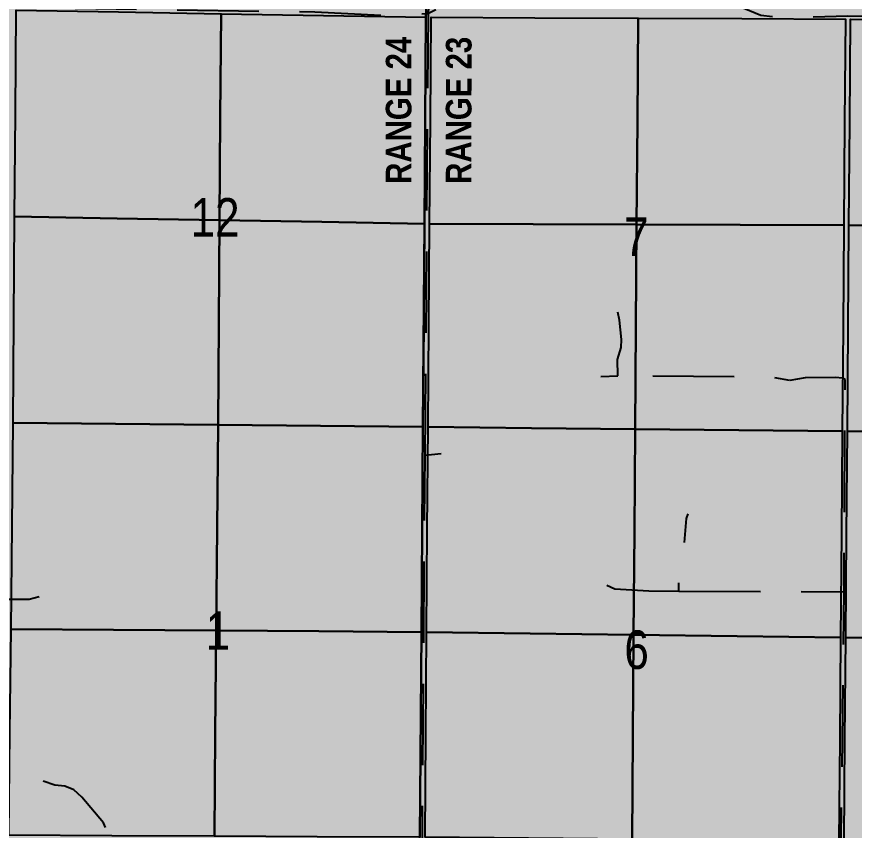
# Model space of a CAD drawing. Extents: x 337584 to 348172, y 5811293 to 5815472.
# Drawn here: x 344349.4 to 344675.6, y 5812192.6 to 5812509.3 of the extents above; entities that cross this region are included whole.
import ezdxf
from ezdxf.enums import TextEntityAlignment as Align

# ---------------------------------------------------------------- set-up
doc = ezdxf.new("R2010")
doc.units = 0
doc.header["$LTSCALE"] = 5
doc.linetypes.add('DASHED2', pattern=[9.524999999999999, 6.35, -3.175])
for name, color, linetype in [('D-TXT', 6, 'Continuous'), ('Quarters', 8, 'Continuous'), ('RoadSeg', 57, 'DASHED2'), ('S-7', 6, 'Continuous'), ('Townships', 57, 'Continuous')]:
    doc.layers.add(name, color=color, linetype=linetype)
doc.layers.add('ROUTE-MAP-BACKGROUND-H', color=7, linetype='Continuous', true_color=0xf0ebff)
doc.styles.add('120', font='ARIALN.TTF', dxfattribs={"height": 13})
doc.styles.add('BOLD', font='ARIALNB.TTF')

msp = doc.modelspace()

# ---------------------------------------------------------------- hatches: boundary and pattern name
at = {"layer": 'ROUTE-MAP-BACKGROUND-H'}
h = msp.add_hatch(color=256, dxfattribs=at)
h.dxf.hatch_style = 1
h.paths.add_polyline_path([(343008.4738996201, 5813051.915711164), (345715.9452404576, 5813051.915711164), (345715.9452404576, 5811576.62496681), (343008.4738996201, 5811576.62496681)])

# ---------------------------------------------------------------- linework, layer by layer
at = {"layer": 'Quarters'}
for points in [[(344428.6977380622, 5812470.293132692), (344428.4097430981, 5812430.105773637), (344388.5019522132, 5812430.811786665), (344348.5942579698, 5812431.517897584), (344348.8868176164, 5812471.677616631), (344349.1793880161, 5812511.837436877), (344389.0826175975, 5812511.158963037), (344428.9859408294, 5812510.480486957)], [(344508.5180662706, 5812468.919472612), (344508.2149912958, 5812428.719877609), (344468.3123203787, 5812429.412826698), (344428.4097430981, 5812430.105773637), (344428.6977380622, 5812470.293132692), (344428.9859408294, 5812510.480486957), (344468.9034982194, 5812509.799779027), (344508.8211522133, 5812509.119168813)], [(344591.1912679671, 5812468.592287646), (344590.8826828147, 5812428.438807272), (344550.5538488638, 5812428.575652122), (344510.2249062989, 5812428.712497899), (344510.5256729211, 5812468.91185732), (344510.8265535075, 5812509.111414881), (344551.1633114598, 5812508.928589942), (344591.4999638065, 5812508.74586615)], [(344671.8794716721, 5812468.270422846), (344671.5688023367, 5812428.167149828), (344631.2257454238, 5812428.302929622), (344590.8826828147, 5812428.438807272), (344591.1912679671, 5812468.592287646), (344591.4999638065, 5812508.74586615), (344631.8451104597, 5812508.559781035), (344672.190248395, 5812508.373694068)], [(344754.3678327533, 5812467.859471951), (344754.0582176679, 5812427.761390709), (344713.8188301856, 5812427.959569659), (344673.5794345344, 5812428.1577468), (344673.8898978088, 5812468.260820585), (344674.2003715346, 5812508.363995543), (344714.4389189733, 5812508.160825859), (344754.6775582293, 5812507.957651347)], [(344428.1151549832, 5812390.261912175), (344427.8205759501, 5812350.418151934), (344387.9067854123, 5812350.830365479), (344347.9930914425, 5812351.242675336), (344348.2936693812, 5812391.380235879), (344348.5942579698, 5812431.517897584), (344388.5019522132, 5812430.811786665), (344428.4097430981, 5812430.105773637)], [(344507.9276060436, 5812389.163273087), (344507.6404252527, 5812349.606663836), (344467.7304523088, 5812350.012359747), (344427.8205759501, 5812350.418151934), (344428.1151549832, 5812390.261912175), (344428.4097430981, 5812430.105773637), (344468.3123203787, 5812429.412826698), (344508.2149912958, 5812428.719877609)], [(344590.2991667698, 5812348.766287547), (344549.9748063869, 5812349.176136235), (344509.6505373374, 5812349.585981262), (344509.9377180208, 5812389.149188944), (344510.2249062989, 5812428.712497899), (344550.5538488638, 5812428.575652122), (344590.8826828147, 5812428.438807272), (344590.5909202701, 5812388.602496776)], [(344671.2632506975, 5812388.070727024), (344670.957812484, 5812347.97450237), (344630.6285439392, 5812348.370393799), (344590.2991667698, 5812348.766287547), (344590.5909202701, 5812388.602496776), (344590.8826828147, 5812428.438807272), (344631.2257454238, 5812428.302929622), (344671.5688023367, 5812428.167149828)], [(344753.7572492327, 5812387.664449682), (344753.4563942286, 5812347.567706844), (344713.2070528636, 5812347.767472629), (344672.9577032594, 5812347.967236591), (344673.2685121868, 5812388.062392646), (344673.5794345344, 5812428.1577468), (344713.8188301856, 5812427.959569659), (344754.0582176679, 5812427.761390709)], [(344427.4735071354, 5812310.387275516), (344427.1264484151, 5812270.356500035), (344387.1616386729, 5812270.643472904), (344347.196922173, 5812270.930441474), (344347.5949999124, 5812311.086458112), (344347.9930914425, 5812351.242675336), (344387.9067854123, 5812350.830365479), (344427.8205759501, 5812350.418151934)], [(344507.3436607621, 5812309.674133348), (344507.0470058095, 5812269.741701044), (344467.0867289476, 5812270.049051153), (344427.1264484151, 5812270.356500035), (344427.4735071354, 5812310.387275516), (344427.8205759501, 5812350.418151934), (344467.7304523088, 5812350.012359747), (344507.6404252527, 5812349.606663836)], [(344590.0088382103, 5812308.732525857), (344589.7186197313, 5812268.698862408), (344549.3878475291, 5812269.207445215), (344509.0571666149, 5812269.716024898), (344509.3537972005, 5812309.650953981), (344509.6505373374, 5812349.585981262), (344549.9748063869, 5812349.176136235), (344590.2991667698, 5812348.766287547)], [(344590.2991667698, 5812348.766287547), (344630.6285439392, 5812348.370393799), (344670.957812484, 5812347.97450237), (344670.632952716, 5812307.821535749), (344670.3081037008, 5812267.668670222), (344630.0133659564, 5812268.183766359), (344589.7186197313, 5812268.698862408), (344590.0088382103, 5812308.732525857)], [(344753.0717716803, 5812307.423776034), (344752.6872597977, 5812267.279942984), (344712.503109502, 5812267.468212779), (344672.3188513358, 5812267.656483737), (344672.6382719141, 5812307.811809591), (344672.9577032594, 5812347.967236591), (344713.2070528636, 5812347.767472629), (344753.4563942286, 5812347.567706844)], [(344426.7738776614, 5812230.308682866), (344426.4213201374, 5812190.261066561), (344386.4049104449, 5812190.453133115), (344346.3884967573, 5812190.645297845), (344346.7926541297, 5812230.787820876), (344347.196922173, 5812270.930441474), (344387.1616386729, 5812270.643472904), (344427.1264484151, 5812270.356500035)], [(344506.7501544511, 5812229.809176085), (344506.4534126467, 5812189.876749326), (344466.4374198845, 5812190.068907331), (344426.4213201374, 5812190.261066561), (344426.7738776614, 5812230.308682866), (344427.1264484151, 5812270.356500035), (344467.0867289476, 5812270.049051153), (344507.0470058095, 5812269.741701044)], [(344589.7186197313, 5812268.698862408), (344589.4352061097, 5812228.909431413), (344589.1519012824, 5812189.120098701), (344548.8077009266, 5812189.489195012), (344508.463594789, 5812189.858387403), (344508.760327448, 5812229.787207033), (344509.0571666149, 5812269.716024898), (344549.3878475291, 5812269.207445215)], [(344589.1519012824, 5812189.120098701), (344589.4352061097, 5812228.909431413), (344589.7186197313, 5812268.698862408), (344630.0133659564, 5812268.183766359), (344670.3081037008, 5812267.668670222), (344669.9838078023, 5812228.022670782), (344669.6597168709, 5812188.376666445), (344629.4058616898, 5812188.74833151)], [(344752.314625692, 5812227.504854157), (344751.9420972714, 5812187.729763198), (344711.8060182658, 5812188.044934344), (344671.6698316313, 5812188.360107327), (344671.9942859482, 5812228.008196494), (344672.3188513358, 5812267.656483737), (344712.503109502, 5812267.468212779), (344752.6872597977, 5812267.279942984)]]:
    msp.add_lwpolyline(points, close=True, dxfattribs=at)
at = {"layer": 'RoadSeg', "flags": 128}
for points in [[(344888.2884974675, 5812475.371088861), (344885.975094157, 5812475.912656847), (344864.7911676536, 5812471.382803772), (344850.3374660866, 5812469.620760062), (344835.7656941562, 5812468.55610605), (344836.1609251724, 5812508.660766585), (344673.1608229582, 5812509.477144279), (344646.1783318012, 5812508.901354744), (344639.2556777181, 5812509.827639055), (344631.0744659684, 5812513.122567803), (344621.6707912342, 5812521.286155921), (344616.6947621604, 5812524.360570777), (344609.0251940347, 5812527.16860908), (344602.3149630198, 5812527.600168841), (344529.2371132575, 5812527.068716529), (344526.0545530011, 5812526.389071858), (344522.8145843775, 5812524.00819541), (344518.9728834805, 5812517.713287759), (344515.8604413864, 5812514.236057087), (344512.6156170297, 5812512.054361139), (344509.8360306451, 5812510.498932061), (344509.9914029537, 5812512.983593463), (344510.0562152468, 5812515.155250314), (344510.0692508219, 5812519.351458194), (344510.103611977, 5812522.417530369), (344510.2204370023, 5812529.109883312), (344510.3142366001, 5812536.883448484), (344510.3384576329, 5812548.411149537), (344510.3368516035, 5812554.205682034), (344510.4449709237, 5812567.716950306), (344510.6352684217, 5812578.498325434), (344510.4480072581, 5812590.590282651), (344510.7721754528, 5812600.396443384), (344510.7700920068, 5812613.113273416), (344510.9403392118, 5812650.935557365), (344511.2620373055, 5812687.571202181), (344511.4952779263, 5812720.689612591), (344511.6173466693, 5812748.405771906), (344511.9042723345, 5812769.098383783), (344512.055400492, 5812789.898723485), (344512.2504666973, 5812812.216909425), (344512.305252183, 5812823.915719802), (344512.4436515776, 5812833.97345617), (344512.4220746067, 5812834.772164577), (344512.3836394151, 5812836.75214399), (344512.3566849511, 5812839.110189945), (344512.386301837, 5812844.112643654), (344512.4262490775, 5812848.553365875), (344512.5185258737, 5812855.808692306), (344512.5744914091, 5812863.019786024), (344512.6713548235, 5812868.893732779), (344512.4906617026, 5812870.734573319), (344511.6815227426, 5812871.395328765), (344510.2243584209, 5812872.346464416), (344508.3321901506, 5812873.548676749), (344506.1386615239, 5812874.976564205), (344503.8820321175, 5812876.509451781), (344501.6203112572, 5812878.089098251), (344498.231247146, 5812880.471909912), (344494.8050542457, 5812882.882812434), (344492.5902501027, 5812884.461059511), (344491.8549964575, 5812884.996761952), (344491.046303398, 5812883.883592739), (344489.3498929437, 5812881.529912776), (344487.7706039367, 5812879.315548645), (344485.8890964091, 5812876.726288237), (344484.6326244857, 5812875.020153082), (344482.6959826185, 5812872.323410435), (344481.901438752, 5812871.295794723), (344480.8584365083, 5812869.810599178), (344479.3565616403, 5812867.603498424), (344477.9105091226, 5812865.607324701), (344477.0167981078, 5812864.200046252)], [(344508.4626955848, 5812338.571717221), (344509.8360306451, 5812510.498932061), (344502.2659693945, 5812510.095940439), (344491.3740596534, 5812509.8220716), (344465.5460322025, 5812511.075417815), (344347.9159701394, 5812512.828214203), (344184.2986748595, 5812514.328577204), (344120.2966422744, 5812514.724973501), (344120.2706351642, 5812531.722048399), (344119.9909748791, 5812534.915172594), (344120.4977561004, 5812538.627136808), (344120.1776454748, 5812539.419303168), (344110.0703466742, 5812547.765240836)], [(344576.9868217979, 5812369.184320547), (344583.5795401092, 5812369.449501967), (344583.4192766381, 5812375.844549225), (344584.8006663291, 5812380.578574795), (344585.023159412, 5812383.684499159), (344584.2352398191, 5812391.163769454), (344583.3336486384, 5812395.240532541), (344582.2620118515, 5812398.112852138), (344579.1564660366, 5812402.334832738), (344577.627125454, 5812403.496419866), (344574.7294973175, 5812403.423968168)], [(344607.3761087919, 5812285.656792232), (344671.6728576793, 5812285.46725603), (344672.1035629754, 5812368.068157691), (344671.1894525944, 5812368.644791752), (344668.1841570012, 5812368.869453108), (344656.5874758351, 5812368.778939303), (344650.6144550607, 5812367.730099837), (344643.2823955915, 5812369.046057092), (344583.5795401092, 5812369.449501967)], [(344264.7794485464, 5812203.382922295), (344264.5974032425, 5812190.679611053), (344264.6199330649, 5812189.780784273), (344385.619762887, 5812189.212467315), (344507.4209680088, 5812188.563791323), (344507.458157639, 5812191.06483897), (344508.4626955848, 5812338.571717221), (344514.9450978682, 5812339.233811544), (344517.0135776552, 5812340.486170685), (344519.7487759693, 5812343.05406129)], [(344579.3194639944, 5812288.053393776), (344582.3571524518, 5812286.528948978), (344595.5747041618, 5812285.760352095), (344607.3761087919, 5812285.656792232), (344607.2011790192, 5812292.65138097), (344609.3687390102, 5812301.904493903), (344610.2676644127, 5812313.925539377), (344610.9219337787, 5812315.741746715)], [(344361.7761050131, 5812119.223762154), (344361.0936658229, 5812126.505812761), (344361.5503548394, 5812128.216380849), (344362.9219448523, 5812129.35085091), (344364.8056561598, 5812129.997797245), (344381.8925911696, 5812130.425531429), (344383.7789571675, 5812130.973545291), (344384.7430322968, 5812132.396855088), (344385.6645769405, 5812187.413726216), (344385.6572172385, 5812187.712959505), (344385.619762887, 5812189.212467315), (344385.0675413563, 5812191.298486867), (344383.2637199979, 5812195.452232028), (344374.8144238137, 5812205.439773461), (344371.6413976519, 5812208.360065089), (344368.2064643055, 5812209.77303282), (344364.2969031938, 5812210.175155563), (344353.0075633451, 5812213.791970227), (344343.8817930808, 5812214.862966803), (344334.5260784737, 5812217.129208022), (344332.6180169758, 5812217.481316488), (344326.9202963437, 5812249.334251525), (344327.8876715593, 5812250.658440648), (344343.4006100015, 5812250.047498902), (344345.0845646134, 5812250.688036036), (344345.5638962986, 5812251.501994335), (344345.9665700665, 5812255.411758209), (344345.9872726123, 5812282.508069827), (344354.2831863923, 5812282.615390194), (344358.1574801287, 5812283.61257266)], [(344686.6743393666, 5812185.555370104), (344686.6469213389, 5812186.65438142), (344686.6345816658, 5812187.153830107), (344670.6339149185, 5812187.253306203), (344670.5860039158, 5812189.152110858), (344671.6728576793, 5812285.46725603)]]:
    msp.add_lwpolyline(points, dxfattribs=at)
at = {"layer": 'Townships'}
for points in [[(343534.8709906633, 5813016.951005197), (344512.4208414514, 5813009.800583441), (344512.3231806773, 5812995.2900672), (344511.77750718, 5812914.866392618), (344511.2304183096, 5812834.487295652), (344511.216770021, 5812832.47697336), (344510.6196689135, 5812752.117004778), (344510.0218596463, 5812671.788784729), (344509.4049987675, 5812591.471154108), (344508.8355204122, 5812511.131472193), (344508.8211490117, 5812509.119173259), (344508.2149903706, 5812428.719882614), (344507.6404226093, 5812349.606663815), (344507.0470038549, 5812269.741703295), (344506.4534121912, 5812189.876744426)], [(344751.9243457766, 5812185.723192274), (344671.6534478337, 5812186.349189393), (344669.6432313792, 5812186.365649666), (344589.1375333056, 5812187.109606259), (344508.4486325957, 5812187.848098546), (344506.4384540064, 5812187.866560707), (344506.4534121912, 5812189.876744426), (344507.0470038549, 5812269.741703295), (344507.6404226093, 5812349.606663815), (344508.2149903706, 5812428.719882614), (344508.8211490117, 5812509.119173259), (344508.8355204122, 5812511.131472193), (344509.4049987675, 5812591.471154108), (344510.0218596463, 5812671.788784729), (344510.6196689135, 5812752.117004778), (344511.216770021, 5812832.47697336), (344511.2304183096, 5812834.487295652), (344511.77750718, 5812914.866392618), (344512.3231806773, 5812995.2900672), (344512.4208414514, 5813009.800583441), (345489.3922499524, 5813002.65439278)]]:
    msp.add_lwpolyline(points, dxfattribs=at)

# ---------------------------------------------------------------- texts
at = {"layer": 'D-TXT', "style": 'BOLD'}
for s, p in [('RANGE 24', (344503.1771966235, 5812472.872556531)), ('RANGE 23', (344526.5566599756, 5812472.872556531))]:
    msp.add_text(s, height=9.995643074673172, rotation=89.99380928728051, dxfattribs=at).set_placement(p, align=Align.CENTER)
at = {"layer": 'S-7', "style": '120'}
for s, p in [('12', (344417.1086458283, 5812423.693367423)), ('7', (344586.0033586497, 5812416.154351952)), ('1', (344423.0201209647, 5812262.829085337)), ('6', (344586.0902921771, 5812255.387084657))]:
    msp.add_text(s, height=14.9934646120098, dxfattribs=at).set_placement(p)

doc.saveas('drawing.dxf')
